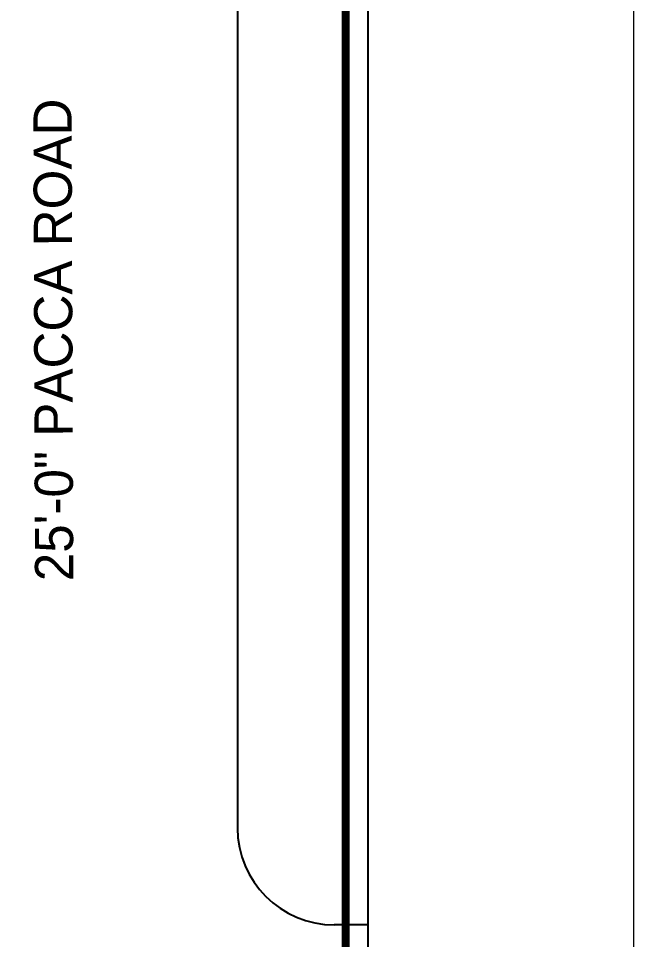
# Model space of a CAD drawing. Header units: inches. Extents: x 23587 to 406221, y -226199 to -75910.
# Drawn here: x 395813.6 to 396131.2, y -212097.2 to -211621.6 of the extents above; entities that cross this region are included whole.
import ezdxf

# ---------------------------------------------------------------- set-up
doc = ezdxf.new("R2010")
doc.units = ezdxf.units.IN
doc.header["$LTSCALE"] = 25.4
doc.header["$MEASUREMENT"] = 0
doc.layers.add('Fresh air fan', color=250, linetype='Continuous', lineweight=0)
doc.layers.add('Text.', color=7, linetype='Continuous', lineweight=13)
doc.styles.add('style3', font='TCCM____.TTF')

msp = doc.modelspace()

# ---------------------------------------------------------------- linework, layer by layer
at = {"layer": 'Fresh air fan', "color": 8, "lineweight": 25, "ltscale": 0.09}
for p, q in [((395926.64, -211348.06), (395926.64, -212039.63)), ((395993.89, -212089.63), (395976.64, -212089.63))]:
    msp.add_line(p, q, dxfattribs=at)
at = {"layer": 'Fresh air fan', "color": 250, "lineweight": 13, "ltscale": 0.09}
msp.add_lwpolyline([(394227.41, -211171.32), (396131.15, -211171.32), (396131.15, -216016.37), (394227.41, -216016.37)], close=True, dxfattribs=at)
at = {"layer": 'Fresh air fan', "color": 250, "lineweight": 25, "ltscale": 0.09}
for points in [[(394431.38, -211322.32), (395993.89, -211322.32), (395993.89, -212322.8), (394431.38, -212322.8)], [(394441.38, -211332.32), (395983.89, -211332.32), (395983.89, -212312.8), (394441.38, -212312.8)], [(394442.38, -211333.32), (395982.89, -211333.32), (395982.89, -212311.8), (394442.38, -212311.8)], [(394443.38, -211334.32), (395981.89, -211334.32), (395981.89, -212310.8), (394443.38, -212310.8)], [(394444.38, -211335.32), (395980.89, -211335.32), (395980.89, -212309.8), (394444.38, -212309.8)]]:
    msp.add_lwpolyline(points, close=True, dxfattribs=at)
at = {"layer": 'Fresh air fan', "color": 8, "lineweight": 25, "ltscale": 0.09}
msp.add_arc((395976.64, -212039.63), 50, 180, 270, dxfattribs=at)

# ---------------------------------------------------------------- texts
at = {"layer": 'Text.', "color": 254, "insert": (395822.12, -211912.23), "char_height": 19.7437, "width": 1405.4043, "attachment_point": 1, "rotation": 90.2022, "style": 'style3'}
msp.add_mtext('{\\C7;25\'-0" PACCA ROAD}', dxfattribs=at)

doc.saveas('drawing.dxf')
